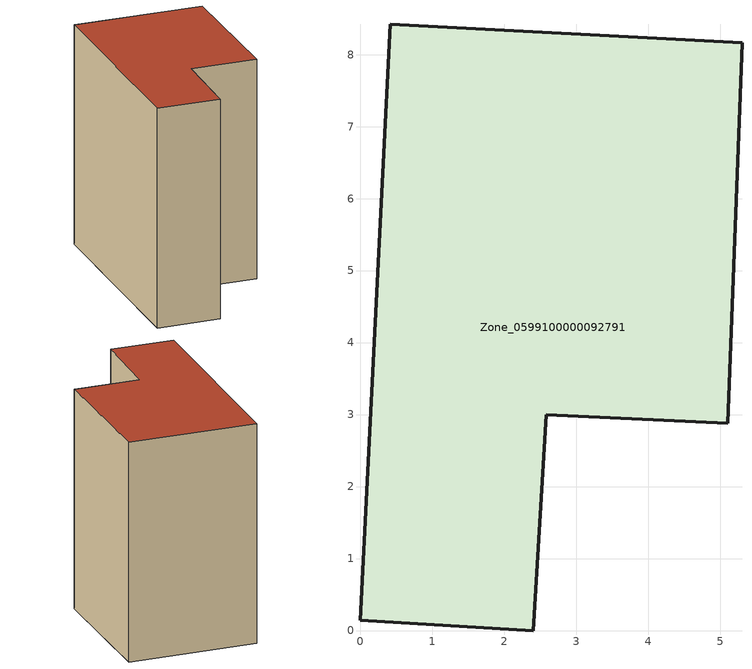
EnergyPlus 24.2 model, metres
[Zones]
Zone_0599100000092791
 floor ground (C_G): 0.41,8.42 5.3,8.17 5.1,2.88 2.58,3 2.4,0 0,0.14 z0.12
 wall outside (C_F): 5.3,8.17 0.41,8.42 0,0.14 2.4,0 2.58,3 5.1,2.88 5.3,8.17 z0.12:8.63
 roof outside (C_R): 0.41,8.42 0,0.14 2.4,0 2.58,3 5.1,2.88 5.3,8.17 z8.63
[BUILDING]
Pand.0599100000092791: North Axis=0; Terrain=City; Loads Convergence Tolerance Value=0.04; Temperature Convergence Tolerance Value=0.4; Solar Distribution=FullExterior; Maximum Number of Warmup Days=25; Minimum Number of Warmup Days=1
[Site:Location]
Rotterdam.The.Hague.AP_ZH_NLD Design_Conditions: Latitude=51.96; Longitude=4.45; Time Zone=1; Elevation=-4.5
[SITE:GROUNDTEMPERATURE:BUILDINGSURFACE]
18, 18, 18, 18, 18, 18, 18, 18, 18, 18, 18, 18
[MATERIAL] Thermal Absorptance=0.9; Solar Absorptance=0.7; Visible Absorptance=0.7
Name | Roughness | Thickness | Conductivity | Density | Specific Heat
G.TI.1946 | MediumSmooth | 0.15 | 1 | 540 | 1210
F.TI.1946 | Rough | 0.3 | 0.857143 | 1920 | 840
R.TI.1946 | MediumRough | 0.2 | 0.1 | 1500 | 1000
[CONSTRUCTION]
C_G: G.TI.1946
C_F: F.TI.1946
C_R: R.TI.1946
[ZONE]
Zone_0599100000092791: Type=1; Multiplier=1; Ceiling Height=Autocalculate; Volume=Autocalculate; Floor Area=autocalculate; Part of Total Floor Area=Yes
[ZONEINFILTRATION:DESIGNFLOWRATE]
Infil_Zone_0599100000092791: Zone or ZoneList or Space or SpaceList=Zone_0599100000092791; Schedule=AlwaysOn; Design Flow Rate Calculation Method=Flow/Area; Flow Rate per Floor Area=0.003; Constant Term Coefficient=1; Temperature Term Coefficient=0; Velocity Term Coefficient=0; Velocity Squared Term Coefficient=0
[HVACTEMPLATE:ZONE:IDEALLOADSAIRSYSTEM]
Zone_0599100000092791: Maximum Heating Supply Air Temperature=50; Minimum Cooling Supply Air Temperature=13; Maximum Heating Supply Air Humidity Ratio=0.0156; Minimum Cooling Supply Air Humidity Ratio=0.0077; Heating Limit=NoLimit; Cooling Limit=NoLimit; Dehumidification Control Type=ConstantSensibleHeatRatio; Cooling Sensible Heat Ratio=0.7; Dehumidification Setpoint=60; Humidification Control Type=None; Humidification Setpoint=30; Outdoor Air Method=None; Outdoor Air Flow Rate per Person=0.00944; Outdoor Air Flow Rate per Zone Floor Area=0; Outdoor Air Flow Rate per Zone=0; Demand Controlled Ventilation Type=None; Outdoor Air Economizer Type=NoEconomizer; Heat Recovery Type=None; Sensible Heat Recovery Effectiveness=0.7; Latent Heat Recovery Effectiveness=0.65
[ZONECONTROL:THERMOSTAT]
ThermostatControl_Zone_0599100000092791: Zone or ZoneList=Zone_0599100000092791; Control Type Schedule=DualSetpointControlType; Control 1=Thermostat_Zone_0599100000092791; Temperature Difference Between Cutout And Setpoint=0
[THERMOSTATSETPOINT:DUALSETPOINT]
Thermostat_Zone_0599100000092791: Heating Setpoint Temperature Schedule=HeatingSetpoint_Zone_0599100000092791; Cooling Setpoint Temperature Schedule=CoolingSetpoint_Zone_0599100000092791
[SCHEDULE:COMPACT]
HeatingSetpoint_Zone_0599100000092791: Through: 12/31, For: AllDays, Until: 24:00, 21
CoolingSetpoint_Zone_0599100000092791: Through: 12/31, For: AllDays, Until: 24:00, 24
DualSetpointControlType: Through: 12/31, For: AllDays, Until: 24:00, 4
AlwaysOn: Through: 12/31, For: AllDays, Until: 24:00, 1
